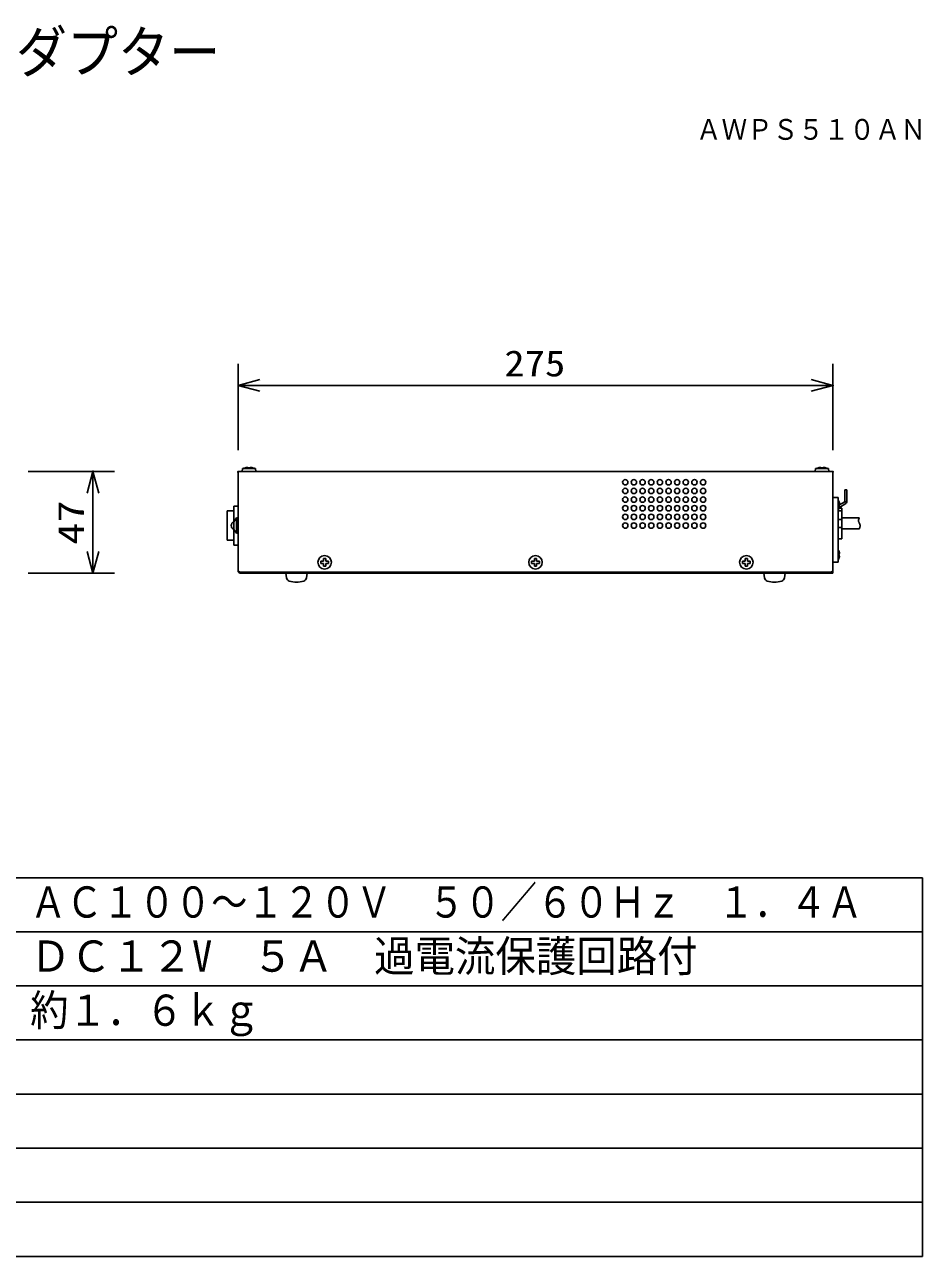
# Model space of a CAD drawing. Units: millimetres, scale not verified. Extents: x -63 to 63, y -57 to 57.
# Drawn here: x -20.5 to 62.5, y -56.5 to 57.4 of the extents above; entities that cross this region are included whole.
import ezdxf
from ezdxf.enums import TextEntityAlignment as Align

# ---------------------------------------------------------------- set-up
doc = ezdxf.new("R2010")
doc.units = ezdxf.units.MM
doc.header["$LTSCALE"] = 0.190236
doc.header["$PDMODE"] = 32
doc.header["$PDSIZE"] = 0.0951
for name, color, linetype in [('0-0_MOJI1', 2, 'Continuous'), ('0-1_TOUROKU', 1, 'Continuous'), ('0-2_WAKU', 3, 'Continuous'), ('0-3_GAIKEI', 1, 'Continuous')]:
    doc.layers.add(name, color=color, linetype=linetype)
doc.styles.add('ＭＳ ゴシック', font='')
doc.styles.get('ＭＳ ゴシック').set_extended_font_data('MS Gothic')

# ---------------------------------------------------------------- blocks, each defined once
blk = doc.blocks.new('_OPEN30')
at = {"layer": '0-3_GAIKEI', "color": 7}
blk.add_line((0, 0), (-1, 0), dxfattribs=at)
blk.add_lwpolyline([(-1, 0.26795), (0, 0), (-1, -0.26795)], dxfattribs=at)

msp = doc.modelspace()

# ---------------------------------------------------------------- linework, layer by layer
at = {"layer": '0-2_WAKU'}
for p, q in [((-0.7758, 18.0084), (-0.7758, 26.0085)), ((54.2243, 18.0084), (54.2243, 26.0085)), ((1.2242, 24.0085), (52.2243, 24.0085)), ((-20.2022, 16.0527), (-12.2022, 16.0527)), ((-14.2022, 8.6527), (-14.2022, 14.0527)), ((-20.2022, 6.6527), (-12.2022, 6.6527))]:
    msp.add_line(p, q, dxfattribs=at)
at = {"layer": '0-2_WAKU', "color": 4}
for p, q in [((62.5001, -21.5), (-62.5001, -21.5)), ((62.5001, -56.5001), (62.5001, -21.5)), ((-62.5001, -56.5001), (62.5001, -56.5001))]:
    msp.add_line(p, q, dxfattribs=at)
at = {"layer": '0-2_WAKU', "color": 1}
for p, q in [((62.5001, -26.5), (-62.5001, -26.5)), ((62.5001, -31.5001), (-62.5001, -31.5001)), ((62.5001, -36.5001), (-62.5001, -36.5001)), ((62.5001, -41.5001), (-62.5001, -41.5001)), ((62.5001, -46.5001), (-62.5001, -46.5001)), ((62.5001, -51.5001), (-62.5001, -51.5001))]:
    msp.add_line(p, q, dxfattribs=at)
at = {"layer": '0-3_GAIKEI', "color": 7}
for p, q in [((-0.7758, 6.8527), (-0.7758, 16.0527)), ((54.2243, 16.0527), (-0.7758, 16.0527)), ((50.8243, 16.0577), (53.8243, 16.0577)), ((50.8243, 16.0527), (50.8243, 16.0577)), ((54.2243, 6.6527), (54.2243, 16.0527)), ((54.7243, 13.6527), (54.2243, 13.6527)), ((54.7243, 7.6527), (54.7243, 13.6527)), ((54.7243, 7.6527), (54.2243, 7.6527)), ((54.2243, 6.6527), (-0.5758, 6.6527)), ((3.5242, 6.6527), (3.5242, 6.6477)), ((3.6242, 6.6477), (3.5242, 6.6477)), ((3.698, 6.2344), (3.6242, 6.6527)), ((5.5504, 6.2344), (5.6242, 6.6527)), ((22.8242, 6.6477), (22.8242, 6.6527)), ((23.2242, 6.6527), (23.2242, 6.6477)), ((24.3642, 6.6477), (23.2242, 6.6477)), ((24.3642, 6.6527), (24.3642, 6.6477)), ((47.898, 6.2344), (47.8243, 6.6527)), ((49.7505, 6.2344), (49.8243, 6.6527))]:
    msp.add_line(p, q, dxfattribs=at)
at = {"layer": '0-3_GAIKEI'}
for p, q in [((-0.3831, 16.3127), (-0.4058, 16.0527)), ((-0.1373, 16.3912), (-0.3831, 16.3127)), ((-0.3831, 16.3127), (0.8315, 16.3127)), ((-0.1358, 16.3884), (-0.1358, 16.3916)), ((0.1242, 16.3884), (0.1242, 16.4264)), ((0.3242, 16.4264), (0.3242, 16.3884)), ((0.5842, 16.3916), (0.5842, 16.3884)), ((0.5857, 16.3912), (0.8315, 16.3127)), ((0.8315, 16.3127), (0.8542, 16.0527)), ((52.617, 16.3127), (52.5947, 16.0577)), ((52.8643, 16.3916), (52.617, 16.3127)), ((52.617, 16.3127), (53.8315, 16.3127)), ((52.8643, 16.3884), (52.8643, 16.3916)), ((53.1243, 16.3884), (53.1243, 16.4264)), ((53.3243, 16.4264), (53.3243, 16.3884)), ((53.5843, 16.3916), (53.8315, 16.3127)), ((53.5843, 16.3916), (53.5843, 16.3884)), ((53.8243, 16.0527), (53.8243, 16.0577)), ((53.8315, 16.3127), (53.8543, 16.0527)), ((55.5243, 14.3527), (55.3243, 14.3527)), ((55.3243, 13.2527), (55.3243, 14.3527)), ((55.5243, 13.2527), (55.5243, 14.3527)), ((-1.1758, 9.2527), (-1.1758, 12.8527)), ((-0.7758, 12.8527), (-1.1758, 12.8527)), ((54.7443, 13.3835), (54.7236, 13.3853)), ((54.7443, 12.5219), (54.7443, 13.3835)), ((54.7758, 13.3127), (54.7825, 13.3127)), ((54.7758, 13.0527), (54.8522, 13.0527)), ((54.8522, 12.8527), (54.7758, 12.8527)), ((54.7825, 12.5927), (54.7758, 12.5927)), ((55.3243, 13.2527), (54.7821, 12.9396)), ((54.8092, 12.6727), (55.0643, 12.6727)), ((54.8292, 12.7359), (55.4243, 13.0795)), ((55.0643, 12.6727), (55.0643, 9.8327)), ((55.5243, 13.2527), (55.3243, 13.2527)), ((-1.7988, 9.6927), (-1.7988, 12.4127)), ((-1.7988, 12.4127), (-1.1758, 12.4127)), ((-1.1758, 11.4027), (-0.9358, 11.7527)), ((-0.9358, 10.3527), (-0.9358, 11.7527)), ((-0.9358, 11.7527), (-0.7758, 11.7527)), ((54.7443, 12.5219), (54.7243, 12.5202)), ((54.7243, 12.3976), (55.0643, 12.3976)), ((54.7243, 11.6262), (55.0643, 11.6262)), ((55.0643, 11.7527), (56.6543, 11.7527)), ((-1.1758, 10.7027), (-0.9358, 10.3527)), ((-0.9358, 10.3527), (-0.7758, 10.3527)), ((54.7243, 10.8792), (55.0643, 10.8792)), ((55.0643, 10.7527), (56.6672, 10.7527)), ((-1.7988, 9.6927), (-1.1758, 9.6927)), ((-0.7758, 9.2527), (-1.1758, 9.2527)), ((54.7243, 9.8327), (55.0643, 9.8327)), ((7.1242, 7.7527), (7.1242, 8.0127)), ((7.1242, 8.0127), (7.3242, 8.0127)), ((7.3242, 8.0127), (7.3242, 7.7527)), ((26.6242, 8.0127), (26.8242, 8.0127)), ((26.6242, 7.7527), (26.6242, 8.0127)), ((26.8242, 8.0127), (26.8242, 7.7527)), ((46.1243, 8.0127), (46.3243, 8.0127)), ((46.1243, 7.7527), (46.1243, 8.0127)), ((46.3243, 8.0127), (46.3243, 7.7527)), ((54.7443, 8.7834), (54.7243, 8.7852)), ((54.7443, 7.9219), (54.7443, 8.7834)), ((54.7758, 8.7127), (54.7825, 8.7127)), ((54.7758, 8.4527), (54.8522, 8.4527)), ((54.8522, 8.2527), (54.7758, 8.2527)), ((54.7825, 7.9927), (54.7758, 7.9927)), ((6.8642, 7.5527), (6.8642, 7.7527)), ((6.8642, 7.7527), (7.1242, 7.7527)), ((7.1242, 7.5527), (6.8642, 7.5527)), ((7.1242, 7.2927), (7.1242, 7.5527)), ((7.3242, 7.2927), (7.1242, 7.2927)), ((7.3242, 7.7527), (7.5842, 7.7527)), ((7.3242, 7.5527), (7.3242, 7.2927)), ((7.5842, 7.5527), (7.3242, 7.5527)), ((7.5842, 7.7527), (7.5842, 7.5527)), ((26.3642, 7.7527), (26.6242, 7.7527)), ((26.3642, 7.5527), (26.3642, 7.7527)), ((26.6242, 7.5527), (26.3642, 7.5527)), ((26.6242, 7.2927), (26.6242, 7.5527)), ((26.8242, 7.2927), (26.6242, 7.2927)), ((26.8242, 7.7527), (27.0842, 7.7527)), ((27.0842, 7.5527), (26.8242, 7.5527)), ((26.8242, 7.5527), (26.8242, 7.2927)), ((27.0842, 7.7527), (27.0842, 7.5527)), ((45.8643, 7.7527), (46.1243, 7.7527)), ((45.8643, 7.5527), (45.8643, 7.7527)), ((46.1243, 7.5527), (45.8643, 7.5527)), ((46.1243, 7.2927), (46.1243, 7.5527)), ((46.3243, 7.2927), (46.1243, 7.2927)), ((46.3243, 7.7527), (46.5843, 7.7527)), ((46.5843, 7.5527), (46.3243, 7.5527)), ((46.3243, 7.5527), (46.3243, 7.2927)), ((46.5843, 7.7527), (46.5843, 7.5527)), ((54.7443, 7.9219), (54.7236, 7.9201)), ((-0.5758, 6.7527), (54.0243, 6.7527))]:
    msp.add_line(p, q, dxfattribs=at)
for points in [[(-0.1358, 16.3884), (-0.0998, 16.3963), (-0.0618, 16.4037), (-0.0234, 16.4102), (0.0131, 16.4155), (0.0454, 16.4195), (0.0736, 16.4224), (0.0994, 16.4247), (0.1242, 16.4264)], [(0.1242, 16.3884), (0.1575, 16.3902), (0.1909, 16.3912), (0.2242, 16.3916)], [(0.2242, 16.3916), (0.2575, 16.3912), (0.2909, 16.3902), (0.3242, 16.3884)], [(0.3242, 16.4264), (0.3496, 16.4246), (0.376, 16.4223), (0.4048, 16.4193), (0.4374, 16.4152), (0.4738, 16.4099), (0.5117, 16.4034), (0.5488, 16.3962), (0.5842, 16.3884)], [(52.8643, 16.3884), (52.9065, 16.3976), (52.9452, 16.4049), (52.9818, 16.411), (53.0176, 16.4161), (53.0534, 16.4204), (53.0891, 16.4238), (53.1243, 16.4264)], [(53.1243, 16.3884), (53.1909, 16.3912), (53.2576, 16.3912), (53.3243, 16.3884)], [(53.3243, 16.4264), (53.3599, 16.4238), (53.3961, 16.4203), (53.4321, 16.416), (53.4678, 16.4109), (53.5041, 16.4048), (53.5425, 16.3975), (53.5843, 16.3884)], [(54.7758, 13.3127), (54.7919, 13.2774), (54.8058, 13.2426), (54.8174, 13.2095), (54.8269, 13.1783), (54.8347, 13.1485), (54.841, 13.1207), (54.8459, 13.0954), (54.8495, 13.0729), (54.8522, 13.0527)], [(54.7758, 13.0527), (54.7808, 13.0031), (54.7825, 12.9527)], [(54.7825, 12.9527), (54.7808, 12.9025), (54.7758, 12.8527)], [(54.8522, 12.8527), (54.8495, 12.8328), (54.846, 12.8106), (54.8412, 12.7854), (54.8348, 12.7572), (54.8268, 12.7269), (54.8171, 12.695), (54.8054, 12.6616), (54.7915, 12.6272), (54.7758, 12.5927)], [(56.6543, 11.7527), (56.6509, 11.7441), (56.6475, 11.7354), (56.6442, 11.7269), (56.6409, 11.7183), (56.6376, 11.7098), (56.6345, 11.7013), (56.6313, 11.6928), (56.6283, 11.6844), (56.6253, 11.676), (56.6224, 11.6676), (56.6195, 11.6592), (56.6168, 11.6509), (56.6142, 11.6426), (56.6117, 11.6343), (56.6094, 11.626), (56.6071, 11.6177), (56.605, 11.6095), (56.603, 11.6013), (56.6012, 11.5931), (56.5995, 11.5849), (56.598, 11.5767), (56.5967, 11.5685), (56.5955, 11.5604), (56.5945, 11.5523), (56.5937, 11.5441), (56.5931, 11.536), (56.5927, 11.5279), (56.5926, 11.5198), (56.5926, 11.5117), (56.5929, 11.5036), (56.5934, 11.4955), (56.5943, 11.4855), (56.5964, 11.4707), (56.5993, 11.4559), (56.6028, 11.4411), (56.6069, 11.4264), (56.6116, 11.4116), (56.6168, 11.3968), (56.6225, 11.3821)], [(56.6225, 11.3821), (56.6286, 11.3673), (56.6349, 11.3526), (56.6416, 11.3379), (56.6485, 11.3231), (56.6555, 11.3084), (56.6626, 11.2936), (56.6698, 11.2789), (56.6769, 11.2641), (56.684, 11.2494), (56.6909, 11.2346), (56.6976, 11.2198), (56.704, 11.2051), (56.7102, 11.1903), (56.7159, 11.1755), (56.7212, 11.1607), (56.7261, 11.1459), (56.7303, 11.131), (56.734, 11.1162), (56.7369, 11.1015), (56.7382, 11.0934), (56.7394, 11.0853), (56.7403, 11.0772), (56.741, 11.0691), (56.7415, 11.0611), (56.7418, 11.053), (56.7419, 11.0448), (56.7418, 11.0367), (56.7416, 11.0286), (56.7412, 11.0205), (56.7406, 11.0123), (56.7399, 11.0042), (56.739, 10.996), (56.738, 10.9878), (56.7368, 10.9797), (56.7355, 10.9715), (56.734, 10.9633), (56.7324, 10.955), (56.7307, 10.9468), (56.7288, 10.9386)], [(56.7288, 10.9386), (56.7269, 10.9303), (56.7248, 10.922), (56.7226, 10.9137), (56.7203, 10.9054), (56.7179, 10.8971), (56.7154, 10.8888), (56.7129, 10.8804), (56.7102, 10.872), (56.7075, 10.8636), (56.7047, 10.8552), (56.7018, 10.8468), (56.6989, 10.8384), (56.6959, 10.8299), (56.6929, 10.8214), (56.6898, 10.8129), (56.6866, 10.8044), (56.6835, 10.7958), (56.6803, 10.7872), (56.677, 10.7786), (56.6738, 10.77), (56.6705, 10.7614), (56.6672, 10.7527)], [(54.7758, 8.7127), (54.7919, 8.6774), (54.8058, 8.6426), (54.8174, 8.6095), (54.8269, 8.5782), (54.8347, 8.5485), (54.841, 8.5206), (54.8459, 8.4954), (54.8495, 8.4729), (54.8522, 8.4527)], [(54.7758, 8.4527), (54.7808, 8.403), (54.7825, 8.3527)], [(54.7825, 8.3527), (54.7808, 8.3025), (54.7758, 8.2527)], [(54.8522, 8.2527), (54.8495, 8.2328), (54.846, 8.2106), (54.8412, 8.1854), (54.8348, 8.1572), (54.8268, 8.1269), (54.8171, 8.095), (54.8054, 8.0616), (54.7915, 8.0272), (54.7758, 7.9927)]]:
    msp.add_lwpolyline(points, dxfattribs=at)
for centre, radius in [((35.0243, 15.0527), 0.25), ((35.8243, 15.0527), 0.25), ((36.6243, 15.0527), 0.25), ((37.4243, 15.0527), 0.25), ((38.2243, 15.0527), 0.25), ((39.0243, 15.0527), 0.25), ((39.8243, 15.0527), 0.25), ((40.6243, 15.0527), 0.25), ((41.4243, 15.0527), 0.25), ((42.2243, 15.0527), 0.25), ((35.0243, 14.2527), 0.25), ((35.0243, 13.4527), 0.25), ((35.8243, 14.2527), 0.25), ((35.8243, 13.4527), 0.25), ((36.6243, 14.2527), 0.25), ((36.6243, 13.4527), 0.25), ((37.4243, 14.2527), 0.25), ((37.4243, 13.4527), 0.25), ((38.2243, 14.2527), 0.25), ((38.2243, 13.4527), 0.25), ((39.0243, 14.2527), 0.25), ((39.0243, 13.4527), 0.25), ((39.8243, 14.2527), 0.25), ((39.8243, 13.4527), 0.25), ((40.6243, 14.2527), 0.25), ((40.6243, 13.4527), 0.25), ((41.4243, 14.2527), 0.25), ((41.4243, 13.4527), 0.25), ((42.2243, 14.2527), 0.25), ((42.2243, 13.4527), 0.25), ((35.0243, 12.6527), 0.25), ((35.8243, 12.6527), 0.25), ((36.6243, 12.6527), 0.25), ((37.4243, 12.6527), 0.25), ((38.2243, 12.6527), 0.25), ((39.0243, 12.6527), 0.25), ((39.8243, 12.6527), 0.25), ((40.6243, 12.6527), 0.25), ((41.4243, 12.6527), 0.25), ((42.2243, 12.6527), 0.25), ((35.0243, 11.8527), 0.25), ((35.8243, 11.8527), 0.25), ((36.6243, 11.8527), 0.25), ((37.4243, 11.8527), 0.25), ((38.2243, 11.8527), 0.25), ((39.0243, 11.8527), 0.25), ((39.8243, 11.8527), 0.25), ((40.6243, 11.8527), 0.25), ((41.4243, 11.8527), 0.25), ((42.2243, 11.8527), 0.25), ((35.0243, 11.0527), 0.25), ((35.8243, 11.0527), 0.25), ((36.6243, 11.0527), 0.25), ((37.4243, 11.0527), 0.25), ((38.2243, 11.0527), 0.25), ((39.0243, 11.0527), 0.25), ((39.8243, 11.0527), 0.25), ((40.6243, 11.0527), 0.25), ((41.4243, 11.0527), 0.25), ((42.2243, 11.0527), 0.25), ((7.2242, 7.6527), 0.63), ((26.7242, 7.6527), 0.63), ((46.2243, 7.6527), 0.63)]:
    msp.add_circle(centre, radius, dxfattribs=at)
for centre, radius, start, end in [((0.2242, 14.8362), 1.5965, 103.08868, 112.35654), ((0.2242, 14.8362), 1.5965, 67.64346, 76.91132), ((54.0312, 12.9527), 0.8331, 25.60173, 31.13379), ((54.0312, 12.9527), 0.8331, 328.86621, 334.39827), ((55.3243, 13.2527), 0.2, 300, 0), ((-1.0278, 11.0527), 0.38, 112.91954, 247.08046), ((54.0312, 8.3527), 0.8331, 25.60173, 31.13379), ((54.0312, 8.3527), 0.8331, 328.86621, 334.39827), ((-0.5758, 6.9527), 0.2, 180, 270), ((54.0243, 6.9527), 0.2, 270, 0)]:
    msp.add_arc(centre, radius, start, end, dxfattribs=at)
at = {"layer": '0-3_GAIKEI', "color": 7}
for centre, radius, start, end in [((-0.5758, 6.8527), 0.2, 180, 270), ((4.0919, 6.3038), 0.4, 190, 250.56737), ((4.6242, 7.8127), 2, 250.56737, 289.43263), ((5.1565, 6.3038), 0.4, 289.43263, 350), ((48.292, 6.3038), 0.4, 190, 250.56737), ((48.8243, 7.8127), 2, 250.56737, 289.43263), ((49.3566, 6.3038), 0.4, 289.43263, 350)]:
    msp.add_arc(centre, radius, start, end, dxfattribs=at)
for p in [(54.2243, 24.0085), (-14.2022, 16.0527), (-0.7758, 16.0084), (54.2243, 16.0084)]:
    msp.add_point(p, dxfattribs=at)

# ---------------------------------------------------------------- block references
at = {"layer": '0-2_WAKU', "xscale": 2, "yscale": 2}
for p, rotation in [((-0.7758, 24.0085), 180), ((-14.2022, 16.0527), 90), ((-14.2022, 6.6527), 270)]:
    msp.add_blockref('_OPEN30', p, dxfattribs=dict(at, rotation=rotation))
msp.add_blockref('_OPEN30', (54.2243, 24.0085), dxfattribs=at)

# ---------------------------------------------------------------- texts
at = {"layer": '0-0_MOJI1', "style": 'ＭＳ ゴシック'}
for s, height, width, p in [('ＡＣアダプター', 3.848, 0.9, (-35.5001, 51.7599)), ('ＡＣ１００～１２０Ｖ\u3000５０／６０Ｈｚ\u3000１．４Ａ', 2.887, 0.85, (-20, -26.0552)), ('ＤＣ１２V\u3000５Ａ\u3000過電流保護回路付', 2.887, 0.95, (-20, -31.0552)), ('約１．６ｋｇ', 2.887, 0.9, (-20, -36.0552))]:
    msp.add_text(s, height=height, dxfattribs=dict(at, width=width)).set_placement(p, align=Align.BOTTOM_LEFT)
at = {"layer": '0-1_TOUROKU', "style": 'ＭＳ ゴシック', "width": 0.9}
msp.add_text('ＡＷＰＳ５１０ＡＮ', height=1.925, dxfattribs=at).set_placement((41.5667, 46.13), align=Align.BOTTOM_LEFT)
at = {"layer": '0-2_WAKU', "style": 'ＭＳ ゴシック', "width": 1.15}
msp.add_text('275', height=2.406, dxfattribs=at).set_placement((23.8371, 24.118), align=Align.BOTTOM_LEFT)
at = {"layer": '0-2_WAKU', "style": 'ＭＳ ゴシック', "width": 1.25}
msp.add_text('47', height=2.406, rotation=90, dxfattribs=at).set_placement((-14.3118, 9.2858), align=Align.BOTTOM_LEFT)

doc.saveas('drawing.dxf')
